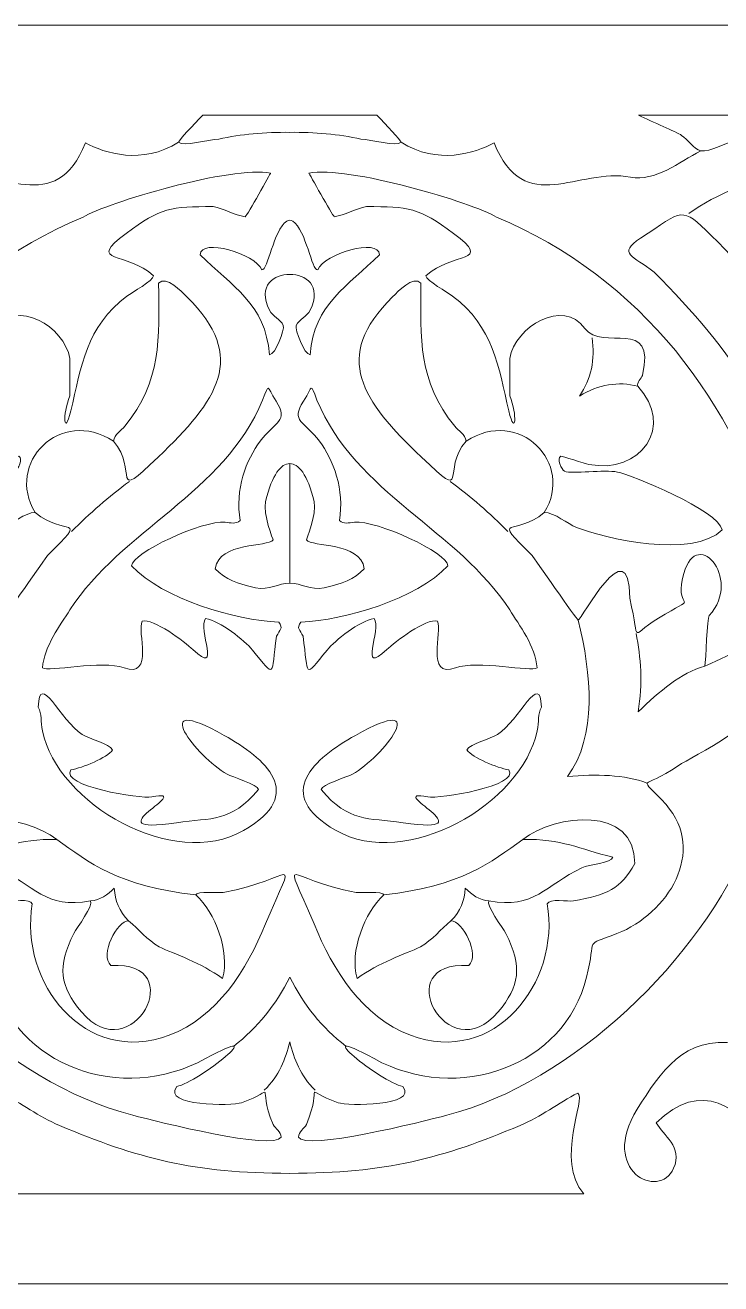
# Model space of a CAD drawing. Header units: centimetres. Extents: x 1.9 to 20.1, y -9.5 to -4.
# Drawn here: x 9.8 to 12.86, y -9.5 to -3.96 of the extents above; entities that cross this region are included whole.
import ezdxf

# ---------------------------------------------------------------- set-up
doc = ezdxf.new("R2010")
doc.units = ezdxf.units.CM
doc.header["$MEASUREMENT"] = 0
doc.layers.add('layer 1', color=7, linetype='Continuous')

msp = doc.modelspace()

# ---------------------------------------------------------------- linework, layer by layer
at = {"layer": 'layer 1', "color": 250, "lineweight": 9}
msp.add_open_spline([(20.06732, -3.95678), (20.06732, -3.95678), (20.06732, -9.5), (20.06732, -9.5), (20.06732, -9.5), (20.06732, -9.5), (1.85394, -9.5), (1.85394, -9.5), (1.85394, -9.5), (1.85394, -9.5), (1.85394, -3.95678), (1.85394, -3.95678), (1.85394, -3.95678), (1.85394, -3.95678), (20.06732, -3.95678), (20.06732, -3.95678)], degree=3, knots=[0, 0, 0, 0, 0.2, 0.2, 0.2, 0.2, 0.4, 0.4, 0.4, 0.4, 0.6, 0.6, 0.6, 0.6, 1, 1, 1, 1], dxfattribs=at)
at = {"layer": 'layer 1', "color": 7, "lineweight": 9}
for points, knots in [([(10.57746, -4.35274), (10.57746, -4.35274), (11.34387, -4.35274), (11.34387, -4.35274), (11.34387, -4.35274), (11.38542, -4.39567), (11.44799, -4.46212), (11.45058, -4.47271), (11.45058, -4.47271), (11.43236, -4.49349), (11.31788, -4.45958), (11.27374, -4.45845), (11.27374, -4.45845), (11.17585, -4.43655), (11.06925, -4.42792), (10.96064, -4.42875), (10.96064, -4.42875), (10.85201, -4.42792), (10.74546, -4.43655), (10.64751, -4.45845), (10.64751, -4.45845), (10.60341, -4.45958), (10.4889, -4.49349), (10.47076, -4.47271), (10.47076, -4.47271), (10.47327, -4.46212), (10.53583, -4.39567), (10.57746, -4.35274)], [0, 0, 0, 0, 0.125, 0.125, 0.125, 0.125, 0.25, 0.25, 0.25, 0.25, 0.375, 0.375, 0.375, 0.375, 0.5, 0.5, 0.5, 0.5, 0.625, 0.625, 0.625, 0.625, 0.75, 0.75, 0.75, 0.75, 1, 1, 1, 1]), ([(12.49574, -4.35274), (12.49574, -4.35274), (13.78126, -4.35274), (13.78126, -4.35274), (13.78126, -4.35274), (13.76441, -4.40409), (13.72782, -4.60667), (13.71472, -4.59741), (13.71472, -4.59741), (13.48778, -4.39159), (13.23353, -4.37986), (12.94631, -4.46024), (12.94631, -4.46024), (12.88878, -4.46521), (12.80907, -4.51956), (12.76961, -4.51009), (12.76961, -4.51009), (12.73864, -4.50271), (12.7117, -4.45932), (12.68589, -4.44239), (12.68589, -4.44239), (12.65968, -4.42528), (12.55865, -4.38365), (12.49574, -4.35274)], [0, 0, 0, 0, 0.1428571, 0.1428571, 0.1428571, 0.1428571, 0.2857143, 0.2857143, 0.2857143, 0.2857143, 0.4285714, 0.4285714, 0.4285714, 0.4285714, 0.5714286, 0.5714286, 0.5714286, 0.5714286, 0.7142857, 0.7142857, 0.7142857, 0.7142857, 1, 1, 1, 1]), ([(9.15165, -4.51009), (9.24818, -4.56054), (9.35123, -4.64713), (9.46052, -4.62594), (9.46052, -4.62594), (9.69034, -4.58135), (9.92745, -4.80845), (10.06145, -4.47447), (10.06145, -4.47447), (10.14491, -4.52152), (10.30991, -4.57271), (10.47076, -4.47271)], [0, 0, 0, 0, 0.25, 0.25, 0.25, 0.25, 0.5, 0.5, 0.5, 0.5, 1, 1, 1, 1]), ([(12.76961, -4.51009), (12.67311, -4.56054), (12.57003, -4.64713), (12.46073, -4.62594), (12.46073, -4.62594), (12.23096, -4.58135), (11.99381, -4.80845), (11.85982, -4.47447), (11.85982, -4.47447), (11.77635, -4.52152), (11.61136, -4.57271), (11.45058, -4.47271)], [0, 0, 0, 0, 0.25, 0.25, 0.25, 0.25, 0.5, 0.5, 0.5, 0.5, 1, 1, 1, 1]), ([(8.77496, -6.6911), (8.82873, -6.6697), (9.11562, -6.79679), (9.13305, -6.77999), (9.13305, -6.77999), (9.12872, -6.753), (9.12538, -6.56152), (9.11444, -6.55727), (9.11444, -6.55727), (8.7775, -6.4254), (9.18011, -6.14562), (9.23167, -6.39336), (9.23167, -6.39336), (9.26246, -6.54129), (9.15482, -6.46361), (9.30793, -6.55017), (9.30793, -6.55017), (9.4788, -6.64671), (9.41113, -6.69514), (9.46424, -6.48067), (9.46424, -6.48067), (9.46424, -6.16314), (9.67819, -6.58112), (9.69121, -6.57687), (9.69121, -6.57687), (9.69672, -6.57508), (9.88669, -6.30159), (9.89399, -6.29183), (9.89399, -6.29183), (10.081, -6.10645), (9.97016, -6.21428), (9.84005, -6.10293), (9.84005, -6.10293), (9.79475, -6.1029), (9.73719, -6.15379), (9.69864, -6.16884), (9.69864, -6.16884), (9.57557, -6.21711), (9.18732, -6.30843), (9.05679, -6.17957), (9.05679, -6.17957), (9.07173, -6.09406), (9.45639, -5.9372), (9.51817, -5.92477), (9.51817, -5.92477), (9.57432, -5.9135), (9.71845, -5.93428), (9.75074, -5.92123), (9.75074, -5.92123), (9.76513, -5.91543), (9.78658, -5.86336), (9.76747, -5.85527), (9.76747, -5.85527), (9.7653, -5.85435), (9.65888, -5.88798), (9.6447, -5.89093), (9.6447, -5.89093), (9.41822, -5.93799), (9.26208, -5.72049), (9.4289, -5.54707), (9.4289, -5.54707), (9.43424, -5.53059), (9.41188, -5.51286), (9.40842, -5.49897), (9.40842, -5.49897), (9.34364, -5.23679), (9.58713, -5.39686), (9.66142, -5.29227), (9.66142, -5.29227), (9.75729, -5.15736), (9.96766, -5.28576), (9.99261, -5.42414), (9.99261, -5.42414), (9.99261, -5.42414), (9.99261, -5.58984), (9.99261, -5.58984), (9.99261, -5.58984), (9.95682, -5.67422), (9.96837, -5.77338), (9.99633, -5.65574), (9.99633, -5.65574), (10.04279, -5.46026), (10.06357, -5.28593), (10.24383, -5.14973), (10.24383, -5.14973), (10.26448, -5.13412), (10.36101, -5.08106), (10.36101, -5.06067), (10.36101, -5.06067), (10.2447, -4.95211), (10.05898, -5.00881), (10.24003, -4.87356), (10.24003, -4.87356), (10.39221, -4.75993), (10.43809, -4.75601), (10.62332, -4.75601), (10.62332, -4.75601), (10.67021, -4.76465), (10.71825, -4.79426), (10.76473, -4.80052), (10.76473, -4.80052), (10.77315, -4.79339), (10.87661, -4.60847), (10.87632, -4.60809), (10.87632, -4.60809), (10.70791, -4.57438), (10.15326, -4.73824), (10.05031, -4.80232), (10.05031, -4.80232), (9.41755, -5.06613), (8.99206, -5.62295), (8.82611, -6.25261), (8.82611, -6.25261), (8.82031, -6.37417), (8.77405, -6.49849), (8.774, -6.62318), (8.774, -6.62318), (8.77412, -6.646), (8.77446, -6.66861), (8.77496, -6.6911)], [0, 0, 0, 0, 0.0322581, 0.0322581, 0.0322581, 0.0322581, 0.0645161, 0.0645161, 0.0645161, 0.0645161, 0.0967742, 0.0967742, 0.0967742, 0.0967742, 0.1290323, 0.1290323, 0.1290323, 0.1290323, 0.1612903, 0.1612903, 0.1612903, 0.1612903, 0.1935484, 0.1935484, 0.1935484, 0.1935484, 0.2258065, 0.2258065, 0.2258065, 0.2258065, 0.2580645, 0.2580645, 0.2580645, 0.2580645, 0.2903226, 0.2903226, 0.2903226, 0.2903226, 0.3225806, 0.3225806, 0.3225806, 0.3225806, 0.3548387, 0.3548387, 0.3548387, 0.3548387, 0.3870968, 0.3870968, 0.3870968, 0.3870968, 0.4193548, 0.4193548, 0.4193548, 0.4193548, 0.4516129, 0.4516129, 0.4516129, 0.4516129, 0.483871, 0.483871, 0.483871, 0.483871, 0.516129, 0.516129, 0.516129, 0.516129, 0.5483871, 0.5483871, 0.5483871, 0.5483871, 0.5806452, 0.5806452, 0.5806452, 0.5806452, 0.6129032, 0.6129032, 0.6129032, 0.6129032, 0.6451613, 0.6451613, 0.6451613, 0.6451613, 0.6774194, 0.6774194, 0.6774194, 0.6774194, 0.7096774, 0.7096774, 0.7096774, 0.7096774, 0.7419355, 0.7419355, 0.7419355, 0.7419355, 0.7741935, 0.7741935, 0.7741935, 0.7741935, 0.8064516, 0.8064516, 0.8064516, 0.8064516, 0.8387097, 0.8387097, 0.8387097, 0.8387097, 0.8709677, 0.8709677, 0.8709677, 0.8709677, 0.9032258, 0.9032258, 0.9032258, 0.9032258, 0.9354839, 0.9354839, 0.9354839, 0.9354839, 1, 1, 1, 1]), ([(13.14697, -6.65158), (13.08514, -6.62811), (12.84394, -6.75692), (12.78821, -6.77999), (12.78821, -6.77999), (12.79259, -6.753), (12.79764, -6.56724), (12.80685, -6.55727), (12.80685, -6.55727), (12.95899, -6.39178), (12.74115, -6.14562), (12.68959, -6.39336), (12.68959, -6.39336), (12.65881, -6.54129), (12.76643, -6.46361), (12.61333, -6.55017), (12.61333, -6.55017), (12.44246, -6.64671), (12.51013, -6.69514), (12.45702, -6.48067), (12.45702, -6.48067), (12.45702, -6.16314), (12.24305, -6.58112), (12.23005, -6.57687), (12.23005, -6.57687), (12.22454, -6.57508), (12.03457, -6.30159), (12.02726, -6.29183), (12.02726, -6.29183), (11.84026, -6.10645), (11.95114, -6.21428), (12.08121, -6.10293), (12.08121, -6.10293), (12.12651, -6.1029), (12.18407, -6.15379), (12.22262, -6.16884), (12.22262, -6.16884), (12.34569, -6.21711), (12.73393, -6.30843), (12.86447, -6.17957), (12.86447, -6.17957), (12.84957, -6.09406), (12.46491, -5.9372), (12.40308, -5.92477), (12.40308, -5.92477), (12.34694, -5.9135), (12.20281, -5.93428), (12.17052, -5.92123), (12.17052, -5.92123), (12.15613, -5.91543), (12.13468, -5.86336), (12.15379, -5.85527), (12.15379, -5.85527), (12.15596, -5.85435), (12.26238, -5.88798), (12.27656, -5.89093), (12.27656, -5.89093), (12.50304, -5.93799), (12.65922, -5.72049), (12.49236, -5.54707), (12.49236, -5.54707), (12.48702, -5.53059), (12.50942, -5.51286), (12.51284, -5.49897), (12.51284, -5.49897), (12.57762, -5.23679), (12.33417, -5.39686), (12.25984, -5.29227), (12.25984, -5.29227), (12.16397, -5.15736), (11.95364, -5.28576), (11.9287, -5.42414), (11.9287, -5.42414), (11.9287, -5.42414), (11.9287, -5.58984), (11.9287, -5.58984), (11.9287, -5.58984), (11.96444, -5.67422), (11.95289, -5.77338), (11.92493, -5.65574), (11.92493, -5.65574), (11.87847, -5.46026), (11.85769, -5.28593), (11.67748, -5.14973), (11.67748, -5.14973), (11.65683, -5.13412), (11.56025, -5.08106), (11.56025, -5.06067), (11.56025, -5.06067), (11.6766, -4.95211), (11.86228, -5.00881), (11.68123, -4.87356), (11.68123, -4.87356), (11.5291, -4.75993), (11.48317, -4.75601), (11.29794, -4.75601), (11.29794, -4.75601), (11.2511, -4.76465), (11.20301, -4.79426), (11.15657, -4.80052), (11.15657, -4.80052), (11.1481, -4.79339), (11.04465, -4.60847), (11.04494, -4.60809), (11.04494, -4.60809), (11.21335, -4.57438), (11.768, -4.73824), (11.87095, -4.80232), (11.87095, -4.80232), (12.50371, -5.06613), (12.9292, -5.62295), (13.0952, -6.25261), (13.0952, -6.25261), (13.13086, -6.41356), (13.14729, -6.50162), (13.14697, -6.65158)], [0, 0, 0, 0, 0.0333333, 0.0333333, 0.0333333, 0.0333333, 0.0666667, 0.0666667, 0.0666667, 0.0666667, 0.1, 0.1, 0.1, 0.1, 0.1333333, 0.1333333, 0.1333333, 0.1333333, 0.1666667, 0.1666667, 0.1666667, 0.1666667, 0.2, 0.2, 0.2, 0.2, 0.2333333, 0.2333333, 0.2333333, 0.2333333, 0.2666667, 0.2666667, 0.2666667, 0.2666667, 0.3, 0.3, 0.3, 0.3, 0.3333333, 0.3333333, 0.3333333, 0.3333333, 0.3666667, 0.3666667, 0.3666667, 0.3666667, 0.4, 0.4, 0.4, 0.4, 0.4333333, 0.4333333, 0.4333333, 0.4333333, 0.4666667, 0.4666667, 0.4666667, 0.4666667, 0.5, 0.5, 0.5, 0.5, 0.5333333, 0.5333333, 0.5333333, 0.5333333, 0.5666667, 0.5666667, 0.5666667, 0.5666667, 0.6, 0.6, 0.6, 0.6, 0.6333333, 0.6333333, 0.6333333, 0.6333333, 0.6666667, 0.6666667, 0.6666667, 0.6666667, 0.7, 0.7, 0.7, 0.7, 0.7333333, 0.7333333, 0.7333333, 0.7333333, 0.7666667, 0.7666667, 0.7666667, 0.7666667, 0.8, 0.8, 0.8, 0.8, 0.8333333, 0.8333333, 0.8333333, 0.8333333, 0.8666667, 0.8666667, 0.8666667, 0.8666667, 0.9, 0.9, 0.9, 0.9, 0.9333333, 0.9333333, 0.9333333, 0.9333333, 1, 1, 1, 1]), ([(13.50076, -5.77335), (13.43731, -5.87092), (13.36347, -5.96979), (13.32776, -6.07978), (13.32776, -6.07978), (13.32101, -6.10056), (13.28772, -6.23309), (13.25518, -6.20986), (13.25518, -6.20986), (13.15188, -5.73079), (12.9061, -5.38717), (12.56494, -5.04465), (12.56494, -5.04465), (12.47167, -4.97202), (12.39991, -4.96421), (12.50542, -4.89497), (12.50542, -4.89497), (12.69594, -4.76986), (12.68191, -4.75168), (12.81607, -4.8825), (12.81607, -4.8825), (12.98135, -5.04364), (13.07722, -5.19187), (13.2868, -5.29941), (13.2868, -5.29941), (13.28467, -5.34225), (12.96426, -5.32306), (12.9519, -5.39386), (12.9519, -5.39386), (13.11677, -5.52755), (13.26728, -5.73576), (13.49329, -5.75553), (13.49329, -5.75553), (13.49996, -5.7635), (13.50076, -5.76313), (13.50076, -5.77335)], [0, 0, 0, 0, 0.1, 0.1, 0.1, 0.1, 0.2, 0.2, 0.2, 0.2, 0.3, 0.3, 0.3, 0.3, 0.4, 0.4, 0.4, 0.4, 0.5, 0.5, 0.5, 0.5, 0.6, 0.6, 0.6, 0.6, 0.7, 0.7, 0.7, 0.7, 0.8, 0.8, 0.8, 0.8, 1, 1, 1, 1]), ([(10.94703, -4.82013), (10.88818, -4.85918), (10.86498, -5.03926), (10.83723, -5.03392), (10.83723, -5.03392), (10.80837, -4.96376), (10.57016, -4.89234), (10.56566, -4.96801), (10.56566, -4.96801), (10.70467, -5.10554), (10.85476, -5.18419), (10.87078, -5.40807), (10.87078, -5.40807), (10.89777, -5.40807), (10.93894, -5.29623), (10.93214, -5.2798), (10.93214, -5.2798), (10.92042, -5.25143), (10.88395, -5.23946), (10.87078, -5.21209), (10.87078, -5.21209), (10.8183, -5.10351), (10.89118, -5.05178), (10.96064, -5.05537), (10.96064, -5.05537), (11.03008, -5.05178), (11.10296, -5.10351), (11.05053, -5.21209), (11.05053, -5.21209), (11.03731, -5.23946), (11.00089, -5.25143), (10.98913, -5.2798), (10.98913, -5.2798), (10.98232, -5.29623), (11.02349, -5.40807), (11.05053, -5.40807), (11.05053, -5.40807), (11.06655, -5.18419), (11.21664, -5.10554), (11.35564, -4.96801), (11.35564, -4.96801), (11.3511, -4.89234), (11.11294, -4.96376), (11.08402, -5.03392), (11.08402, -5.03392), (11.05633, -5.03926), (11.03318, -4.85918), (10.97423, -4.82013), (10.97423, -4.82013), (10.96492, -4.81467), (10.9553, -4.81487), (10.94703, -4.82013)], [0, 0, 0, 0, 0.0714286, 0.0714286, 0.0714286, 0.0714286, 0.1428571, 0.1428571, 0.1428571, 0.1428571, 0.2142857, 0.2142857, 0.2142857, 0.2142857, 0.2857143, 0.2857143, 0.2857143, 0.2857143, 0.3571429, 0.3571429, 0.3571429, 0.3571429, 0.4285714, 0.4285714, 0.4285714, 0.4285714, 0.5, 0.5, 0.5, 0.5, 0.5714286, 0.5714286, 0.5714286, 0.5714286, 0.6428571, 0.6428571, 0.6428571, 0.6428571, 0.7142857, 0.7142857, 0.7142857, 0.7142857, 0.7857143, 0.7857143, 0.7857143, 0.7857143, 0.8571429, 0.8571429, 0.8571429, 0.8571429, 1, 1, 1, 1]), ([(10.18421, -5.78937), (10.29652, -5.91384), (10.16489, -6.06627), (10.38145, -5.85886), (10.38145, -5.85886), (10.64117, -5.61007), (10.77892, -5.41967), (10.50797, -5.15331), (10.50797, -5.15331), (10.4831, -5.12887), (10.4182, -5.05933), (10.38328, -5.09275), (10.38328, -5.09275), (10.3857, -5.33665), (10.39667, -5.52321), (10.23448, -5.72344), (10.23448, -5.72344), (10.21833, -5.74335), (10.18792, -5.7584), (10.18421, -5.78937)], [0, 0, 0, 0, 0.1666667, 0.1666667, 0.1666667, 0.1666667, 0.3333333, 0.3333333, 0.3333333, 0.3333333, 0.5, 0.5, 0.5, 0.5, 0.6666667, 0.6666667, 0.6666667, 0.6666667, 1, 1, 1, 1]), ([(11.73705, -5.78937), (11.62474, -5.91384), (11.75637, -6.06627), (11.53981, -5.85886), (11.53981, -5.85886), (11.28009, -5.61007), (11.14234, -5.41967), (11.41334, -5.15331), (11.41334, -5.15331), (11.43819, -5.12887), (11.50311, -5.05933), (11.53798, -5.09275), (11.53798, -5.09275), (11.53556, -5.33665), (11.52459, -5.52321), (11.68682, -5.72344), (11.68682, -5.72344), (11.70293, -5.74335), (11.73337, -5.7584), (11.73705, -5.78937)], [0, 0, 0, 0, 0.1666667, 0.1666667, 0.1666667, 0.1666667, 0.3333333, 0.3333333, 0.3333333, 0.3333333, 0.5, 0.5, 0.5, 0.5, 0.6666667, 0.6666667, 0.6666667, 0.6666667, 1, 1, 1, 1]), ([(12.49236, -5.54707), (12.40675, -5.52451), (12.32116, -5.53889), (12.23556, -5.59013), (12.23556, -5.59013), (12.28719, -5.51504), (12.30585, -5.42943), (12.29145, -5.33327)], [0, 0, 0, 0, 0.3333333, 0.3333333, 0.3333333, 0.3333333, 1, 1, 1, 1]), ([(9.87168, -6.78712), (9.89507, -6.80674), (10.13594, -6.75225), (10.23076, -6.78712), (10.23076, -6.78712), (10.3656, -6.83668), (10.28638, -6.62343), (10.31078, -6.58221), (10.31078, -6.58221), (10.35946, -6.56657), (10.49879, -6.67324), (10.53401, -6.70695), (10.53401, -6.70695), (10.66123, -6.82876), (10.5544, -6.615), (10.58982, -6.56974), (10.58982, -6.56974), (10.65268, -6.5803), (10.76177, -6.66593), (10.79636, -6.70869), (10.79636, -6.70869), (10.90081, -6.83777), (10.8775, -6.82371), (10.90244, -6.64812), (10.90244, -6.64812), (10.91454, -6.61879), (10.9344, -6.61463), (10.91166, -6.58576), (10.91166, -6.58576), (10.71893, -6.57788), (10.40189, -6.48447), (10.26422, -6.33814), (10.26422, -6.33814), (10.26422, -6.27994), (10.57876, -6.1369), (10.67538, -6.1457), (10.67538, -6.1457), (10.7024, -6.14816), (10.72176, -6.15546), (10.74237, -6.13857), (10.74237, -6.13857), (10.71801, -6.00332), (10.7694, -5.86954), (10.82981, -5.78937), (10.82981, -5.78937), (10.89505, -5.70275), (10.95912, -5.70147), (10.90052, -5.61298), (10.90052, -5.61298), (10.85501, -5.54423), (10.87344, -5.52872), (10.84099, -5.60765), (10.84099, -5.60765), (10.67171, -6.01913), (10.21833, -6.18099), (9.99261, -6.53236), (9.99261, -6.53236), (9.95043, -6.59803), (9.87898, -6.69277), (9.87168, -6.78712)], [0, 0, 0, 0, 0.0625, 0.0625, 0.0625, 0.0625, 0.125, 0.125, 0.125, 0.125, 0.1875, 0.1875, 0.1875, 0.1875, 0.25, 0.25, 0.25, 0.25, 0.3125, 0.3125, 0.3125, 0.3125, 0.375, 0.375, 0.375, 0.375, 0.4375, 0.4375, 0.4375, 0.4375, 0.5, 0.5, 0.5, 0.5, 0.5625, 0.5625, 0.5625, 0.5625, 0.625, 0.625, 0.625, 0.625, 0.6875, 0.6875, 0.6875, 0.6875, 0.75, 0.75, 0.75, 0.75, 0.8125, 0.8125, 0.8125, 0.8125, 0.875, 0.875, 0.875, 0.875, 1, 1, 1, 1]), ([(12.04958, -6.78712), (12.02619, -6.80674), (11.78535, -6.75225), (11.69049, -6.78712), (11.69049, -6.78712), (11.55571, -6.83668), (11.63488, -6.62343), (11.61048, -6.58221), (11.61048, -6.58221), (11.56184, -6.56657), (11.42247, -6.67324), (11.38726, -6.70695), (11.38726, -6.70695), (11.26011, -6.82876), (11.3669, -6.615), (11.33144, -6.56974), (11.33144, -6.56974), (11.26857, -6.5803), (11.15957, -6.66593), (11.1249, -6.70869), (11.1249, -6.70869), (11.02045, -6.83777), (11.04381, -6.82371), (11.01887, -6.64812), (11.01887, -6.64812), (11.00672, -6.61879), (10.98695, -6.61463), (11.0096, -6.58576), (11.0096, -6.58576), (11.20234, -6.57788), (11.51942, -6.48447), (11.65709, -6.33814), (11.65709, -6.33814), (11.65709, -6.27994), (11.3425, -6.1369), (11.24593, -6.1457), (11.24593, -6.1457), (11.21886, -6.14816), (11.19949, -6.15546), (11.17888, -6.13857), (11.17888, -6.13857), (11.20325, -6.00332), (11.15186, -5.86954), (11.09145, -5.78937), (11.09145, -5.78937), (11.0262, -5.70275), (10.96212, -5.70147), (11.02074, -5.61298), (11.02074, -5.61298), (11.06625, -5.54423), (11.04782, -5.52872), (11.08031, -5.60765), (11.08031, -5.60765), (11.24955, -6.01913), (11.70293, -6.18099), (11.9287, -6.53236), (11.9287, -6.53236), (11.97082, -6.59803), (12.04236, -6.69277), (12.04958, -6.78712)], [0, 0, 0, 0, 0.0625, 0.0625, 0.0625, 0.0625, 0.125, 0.125, 0.125, 0.125, 0.1875, 0.1875, 0.1875, 0.1875, 0.25, 0.25, 0.25, 0.25, 0.3125, 0.3125, 0.3125, 0.3125, 0.375, 0.375, 0.375, 0.375, 0.4375, 0.4375, 0.4375, 0.4375, 0.5, 0.5, 0.5, 0.5, 0.5625, 0.5625, 0.5625, 0.5625, 0.625, 0.625, 0.625, 0.625, 0.6875, 0.6875, 0.6875, 0.6875, 0.75, 0.75, 0.75, 0.75, 0.8125, 0.8125, 0.8125, 0.8125, 0.875, 0.875, 0.875, 0.875, 1, 1, 1, 1]), ([(10.96064, -6.4143), (10.96064, -6.4143), (10.96064, -5.88756), (10.96064, -5.88756), (10.96064, -5.88756), (10.92283, -5.88789), (10.88267, -5.93328), (10.85401, -6.05484), (10.85401, -6.05484), (10.84066, -6.11157), (10.88825, -6.22313), (10.8875, -6.22412), (10.8875, -6.22412), (10.8636, -6.25591), (10.6503, -6.23038), (10.63262, -6.35061), (10.63262, -6.35061), (10.67963, -6.39804), (10.72852, -6.41689), (10.80936, -6.43433), (10.80936, -6.43433), (10.87073, -6.4476), (10.90906, -6.41389), (10.96064, -6.4143)], [0, 0, 0, 0, 0.1428571, 0.1428571, 0.1428571, 0.1428571, 0.2857143, 0.2857143, 0.2857143, 0.2857143, 0.4285714, 0.4285714, 0.4285714, 0.4285714, 0.5714286, 0.5714286, 0.5714286, 0.5714286, 0.7142857, 0.7142857, 0.7142857, 0.7142857, 1, 1, 1, 1]), ([(10.96064, -5.88756), (10.96064, -5.88756), (10.96064, -6.4143), (10.96064, -6.4143), (10.96064, -6.4143), (11.01219, -6.41389), (11.05053, -6.4476), (11.1119, -6.43433), (11.1119, -6.43433), (11.19274, -6.41689), (11.24167, -6.39804), (11.28869, -6.35061), (11.28869, -6.35061), (11.27096, -6.23038), (11.05766, -6.25591), (11.0338, -6.22412), (11.0338, -6.22412), (11.03305, -6.22313), (11.08065, -6.11157), (11.06725, -6.05484), (11.06725, -6.05484), (11.0386, -5.93328), (10.99846, -5.88789), (10.96064, -5.88756)], [0, 0, 0, 0, 0.1428571, 0.1428571, 0.1428571, 0.1428571, 0.2857143, 0.2857143, 0.2857143, 0.2857143, 0.4285714, 0.4285714, 0.4285714, 0.4285714, 0.5714286, 0.5714286, 0.5714286, 0.5714286, 0.7142857, 0.7142857, 0.7142857, 0.7142857, 1, 1, 1, 1]), ([(12.23005, -6.57687), (12.2892, -6.81274), (12.31457, -7.08873), (12.18315, -7.2659), (12.18315, -7.2659), (12.30906, -7.25502), (12.43395, -7.25664), (12.53407, -7.29514)], [0, 0, 0, 0, 0.3333333, 0.3333333, 0.3333333, 0.3333333, 1, 1, 1, 1]), ([(12.78821, -6.77999), (12.68142, -6.80969), (12.58956, -6.88937), (12.4937, -6.98139), (12.4937, -6.98139), (12.51514, -6.85446), (12.50683, -6.74182), (12.48493, -6.63565)], [0, 0, 0, 0, 0.3333333, 0.3333333, 0.3333333, 0.3333333, 1, 1, 1, 1]), ([(8.77743, -6.76705), (8.77743, -6.76705), (8.77743, -6.76705), (8.77743, -6.76705), (8.77743, -6.76705), (8.7889, -7.03571), (8.83058, -7.286), (8.93586, -7.54436), (8.93586, -7.54436), (9.14998, -8.06956), (9.71428, -8.61441), (10.26982, -8.75766), (10.26982, -8.75766), (10.37969, -8.78603), (10.89063, -8.91498), (10.92283, -8.8539), (10.92283, -8.8539), (10.92012, -8.82967), (10.89847, -8.81582), (10.8875, -8.79862), (10.8875, -8.79862), (10.80869, -8.61011), (10.91775, -8.64374), (10.74796, -8.70243), (10.74796, -8.70243), (10.70641, -8.71683), (10.39508, -8.71836), (10.46329, -8.63118), (10.46329, -8.63118), (10.55644, -8.61295), (10.89869, -8.33937), (10.58982, -8.50824), (10.58982, -8.50824), (10.21933, -8.71072), (9.75157, -8.54219), (9.654, -8.15011), (9.654, -8.15011), (9.60757, -7.96355), (9.67173, -8.01733), (9.52005, -7.95768), (9.52005, -7.95768), (9.29624, -7.86966), (9.12304, -7.5967), (9.30426, -7.38934), (9.30426, -7.38934), (9.42686, -7.24905), (9.4163, -7.33352), (9.25028, -7.2183), (9.25028, -7.2183), (9.18519, -7.17312), (8.84429, -6.92279), (8.77743, -6.76705)], [0, 0, 0, 0, 0.0714286, 0.0714286, 0.0714286, 0.0714286, 0.1428571, 0.1428571, 0.1428571, 0.1428571, 0.2142857, 0.2142857, 0.2142857, 0.2142857, 0.2857143, 0.2857143, 0.2857143, 0.2857143, 0.3571429, 0.3571429, 0.3571429, 0.3571429, 0.4285714, 0.4285714, 0.4285714, 0.4285714, 0.5, 0.5, 0.5, 0.5, 0.5714286, 0.5714286, 0.5714286, 0.5714286, 0.6428571, 0.6428571, 0.6428571, 0.6428571, 0.7142857, 0.7142857, 0.7142857, 0.7142857, 0.7857143, 0.7857143, 0.7857143, 0.7857143, 0.8571429, 0.8571429, 0.8571429, 0.8571429, 1, 1, 1, 1]), ([(9.85307, -6.95991), (9.86943, -6.99112), (9.86304, -7.02348), (9.87168, -7.06508), (9.87168, -7.06508), (9.93842, -7.38675), (10.44836, -7.68051), (10.75727, -7.50334), (10.75727, -7.50334), (11.03839, -7.34215), (10.85201, -7.18623), (10.67171, -7.08464), (10.67171, -7.08464), (10.32325, -6.88841), (10.55177, -7.18109), (10.68472, -7.25572), (10.68472, -7.25572), (10.70416, -7.26665), (10.82238, -7.30169), (10.82238, -7.32338), (10.82238, -7.32338), (10.69841, -7.46985), (10.6201, -7.44566), (10.46145, -7.46951), (10.46145, -7.46951), (10.07321, -7.52788), (10.5579, -7.31646), (10.35354, -7.35546), (10.35354, -7.35546), (10.30319, -7.3651), (9.94634, -7.30808), (9.99633, -7.23611), (9.99633, -7.23611), (10.04705, -7.22832), (10.15797, -7.18263), (10.18054, -7.1488), (10.18054, -7.1488), (10.16561, -7.11998), (10.07767, -7.10082), (10.04655, -7.0811), (10.04655, -7.0811), (9.94951, -7.01952), (9.85861, -6.79592), (9.85307, -6.95991)], [0, 0, 0, 0, 0.0833333, 0.0833333, 0.0833333, 0.0833333, 0.1666667, 0.1666667, 0.1666667, 0.1666667, 0.25, 0.25, 0.25, 0.25, 0.3333333, 0.3333333, 0.3333333, 0.3333333, 0.4166667, 0.4166667, 0.4166667, 0.4166667, 0.5, 0.5, 0.5, 0.5, 0.5833333, 0.5833333, 0.5833333, 0.5833333, 0.6666667, 0.6666667, 0.6666667, 0.6666667, 0.75, 0.75, 0.75, 0.75, 0.8333333, 0.8333333, 0.8333333, 0.8333333, 1, 1, 1, 1]), ([(12.06823, -6.95991), (12.05188, -6.99112), (12.05821, -7.02348), (12.04958, -7.06508), (12.04958, -7.06508), (11.98284, -7.38675), (11.47295, -7.68051), (11.16408, -7.50334), (11.16408, -7.50334), (10.88287, -7.34215), (11.06925, -7.18623), (11.2496, -7.08464), (11.2496, -7.08464), (11.59804, -6.88841), (11.36949, -7.18109), (11.23653, -7.25572), (11.23653, -7.25572), (11.2171, -7.26665), (11.09888, -7.30169), (11.09888, -7.32338), (11.09888, -7.32338), (11.22285, -7.46985), (11.30116, -7.44566), (11.45981, -7.46951), (11.45981, -7.46951), (11.84809, -7.52788), (11.3634, -7.31646), (11.56772, -7.35546), (11.56772, -7.35546), (11.61807, -7.3651), (11.97495, -7.30808), (11.92493, -7.23611), (11.92493, -7.23611), (11.87426, -7.22832), (11.76329, -7.18263), (11.74076, -7.1488), (11.74076, -7.1488), (11.75565, -7.11998), (11.84359, -7.10082), (11.87471, -7.0811), (11.87471, -7.0811), (11.97175, -7.01952), (12.06265, -6.79592), (12.06823, -6.95991)], [0, 0, 0, 0, 0.0833333, 0.0833333, 0.0833333, 0.0833333, 0.1666667, 0.1666667, 0.1666667, 0.1666667, 0.25, 0.25, 0.25, 0.25, 0.3333333, 0.3333333, 0.3333333, 0.3333333, 0.4166667, 0.4166667, 0.4166667, 0.4166667, 0.5, 0.5, 0.5, 0.5, 0.5833333, 0.5833333, 0.5833333, 0.5833333, 0.6666667, 0.6666667, 0.6666667, 0.6666667, 0.75, 0.75, 0.75, 0.75, 0.8333333, 0.8333333, 0.8333333, 0.8333333, 1, 1, 1, 1]), ([(13.14192, -6.80674), (13.14192, -6.80674), (13.14192, -6.80674), (13.14192, -6.80674), (13.14192, -6.80674), (13.12811, -7.06045), (13.08551, -7.29876), (12.9854, -7.54436), (12.9854, -7.54436), (12.77131, -8.06956), (12.20707, -8.61441), (11.65144, -8.75766), (11.65144, -8.75766), (11.54157, -8.78603), (11.03062, -8.91498), (10.99846, -8.8539), (10.99846, -8.8539), (11.00118, -8.82967), (11.02279, -8.81582), (11.0338, -8.79862), (11.0338, -8.79862), (11.11256, -8.61011), (11.00351, -8.64374), (11.1733, -8.70243), (11.1733, -8.70243), (11.21485, -8.71683), (11.52618, -8.71836), (11.45797, -8.63118), (11.45797, -8.63118), (11.36485, -8.61295), (11.02258, -8.33937), (11.33144, -8.50824), (11.33144, -8.50824), (11.70192, -8.71072), (12.16969, -8.54219), (12.26726, -8.15011), (12.26726, -8.15011), (12.31369, -7.96355), (12.24957, -8.01733), (12.40121, -7.95768), (12.40121, -7.95768), (12.62502, -7.86966), (12.79822, -7.5967), (12.617, -7.38934), (12.617, -7.38934), (12.49445, -7.24905), (12.50487, -7.33319), (12.67098, -7.2183), (12.67098, -7.2183), (12.73373, -7.17487), (13.05803, -7.03491), (13.14192, -6.80674)], [0, 0, 0, 0, 0.0714286, 0.0714286, 0.0714286, 0.0714286, 0.1428571, 0.1428571, 0.1428571, 0.1428571, 0.2142857, 0.2142857, 0.2142857, 0.2142857, 0.2857143, 0.2857143, 0.2857143, 0.2857143, 0.3571429, 0.3571429, 0.3571429, 0.3571429, 0.4285714, 0.4285714, 0.4285714, 0.4285714, 0.5, 0.5, 0.5, 0.5, 0.5714286, 0.5714286, 0.5714286, 0.5714286, 0.6428571, 0.6428571, 0.6428571, 0.6428571, 0.7142857, 0.7142857, 0.7142857, 0.7142857, 0.7857143, 0.7857143, 0.7857143, 0.7857143, 0.8571429, 0.8571429, 0.8571429, 0.8571429, 1, 1, 1, 1]), ([(9.44191, -7.64947), (9.50249, -7.76107), (9.56589, -7.78697), (9.7117, -7.81338), (9.7117, -7.81338), (9.73502, -7.81759), (9.81862, -7.80145), (9.82703, -7.82585), (9.82703, -7.82585), (9.76772, -8.17381), (10.06032, -8.54508), (10.42983, -8.4049), (10.42983, -8.4049), (10.64175, -8.32448), (10.77041, -8.11841), (10.85401, -7.91491), (10.85401, -7.91491), (10.99229, -7.57827), (10.98904, -7.71872), (10.66795, -7.77596), (10.66795, -7.77596), (10.65485, -7.7783), (10.54701, -7.77112), (10.54701, -7.78664), (10.54701, -7.78664), (10.63032, -7.86507), (10.69916, -8.03573), (10.66424, -8.15545), (10.66424, -8.15545), (10.56917, -8.08578), (10.45428, -8.04728), (10.3852, -8.01649), (10.3852, -8.01649), (10.33235, -7.98291), (10.29647, -7.94045), (10.2512, -7.90069), (10.2512, -7.90069), (10.2004, -7.9016), (10.12197, -8.05008), (10.17307, -8.09847), (10.17307, -8.09847), (10.5272, -8.07298), (10.26706, -8.56782), (10.04284, -8.30154), (10.04284, -8.30154), (9.9496, -8.19082), (9.935, -8.10222), (10.00933, -7.95768), (10.00933, -7.95768), (10.02335, -7.93043), (10.09849, -7.83356), (10.08376, -7.81338), (10.08376, -7.81338), (9.88381, -7.85059), (9.83542, -7.74546), (9.67444, -7.66728), (9.67444, -7.66728), (9.6442, -7.65256), (9.5432, -7.64751), (9.53866, -7.62094), (9.53866, -7.62094), (9.68788, -7.58469), (9.76129, -7.5396), (9.93491, -7.54255), (9.93491, -7.54255), (9.79091, -7.43059), (9.43928, -7.39205), (9.44191, -7.64947)], [0, 0, 0, 0, 0.0555556, 0.0555556, 0.0555556, 0.0555556, 0.1111111, 0.1111111, 0.1111111, 0.1111111, 0.1666667, 0.1666667, 0.1666667, 0.1666667, 0.2222222, 0.2222222, 0.2222222, 0.2222222, 0.2777778, 0.2777778, 0.2777778, 0.2777778, 0.3333333, 0.3333333, 0.3333333, 0.3333333, 0.3888889, 0.3888889, 0.3888889, 0.3888889, 0.4444444, 0.4444444, 0.4444444, 0.4444444, 0.5, 0.5, 0.5, 0.5, 0.5555556, 0.5555556, 0.5555556, 0.5555556, 0.6111111, 0.6111111, 0.6111111, 0.6111111, 0.6666667, 0.6666667, 0.6666667, 0.6666667, 0.7222222, 0.7222222, 0.7222222, 0.7222222, 0.7777778, 0.7777778, 0.7777778, 0.7777778, 0.8333333, 0.8333333, 0.8333333, 0.8333333, 0.8888889, 0.8888889, 0.8888889, 0.8888889, 1, 1, 1, 1]), ([(12.47938, -7.64947), (12.41881, -7.76107), (12.3554, -7.78697), (12.20961, -7.81338), (12.20961, -7.81338), (12.18625, -7.81759), (12.10264, -7.80145), (12.09423, -7.82585), (12.09423, -7.82585), (12.15353, -8.17381), (11.86094, -8.54508), (11.49142, -8.4049), (11.49142, -8.4049), (11.27951, -8.32448), (11.15085, -8.11841), (11.06725, -7.91491), (11.06725, -7.91491), (10.92897, -7.57827), (10.93222, -7.71872), (11.25331, -7.77596), (11.25331, -7.77596), (11.26641, -7.7783), (11.37425, -7.77112), (11.37425, -7.78664), (11.37425, -7.78664), (11.29094, -7.86507), (11.22211, -8.03573), (11.25702, -8.15545), (11.25702, -8.15545), (11.35209, -8.08578), (11.46703, -8.04728), (11.53609, -8.01649), (11.53609, -8.01649), (11.58891, -7.98291), (11.62479, -7.94045), (11.67005, -7.90069), (11.67005, -7.90069), (11.72086, -7.9016), (11.79929, -8.05008), (11.74819, -8.09847), (11.74819, -8.09847), (11.39406, -8.07298), (11.6542, -8.56782), (11.87842, -8.30154), (11.87842, -8.30154), (11.97166, -8.19082), (11.9863, -8.10222), (11.91193, -7.95768), (11.91193, -7.95768), (11.89791, -7.93043), (11.82282, -7.83356), (11.83749, -7.81338), (11.83749, -7.81338), (12.03745, -7.85059), (12.08583, -7.74546), (12.24682, -7.66728), (12.24682, -7.66728), (12.2771, -7.65256), (12.37806, -7.64751), (12.3826, -7.62094), (12.3826, -7.62094), (12.23338, -7.58469), (12.15996, -7.5396), (11.98638, -7.54255), (11.98638, -7.54255), (12.13035, -7.43059), (12.48197, -7.39205), (12.47938, -7.64947)], [0, 0, 0, 0, 0.0555556, 0.0555556, 0.0555556, 0.0555556, 0.1111111, 0.1111111, 0.1111111, 0.1111111, 0.1666667, 0.1666667, 0.1666667, 0.1666667, 0.2222222, 0.2222222, 0.2222222, 0.2222222, 0.2777778, 0.2777778, 0.2777778, 0.2777778, 0.3333333, 0.3333333, 0.3333333, 0.3333333, 0.3888889, 0.3888889, 0.3888889, 0.3888889, 0.4444444, 0.4444444, 0.4444444, 0.4444444, 0.5, 0.5, 0.5, 0.5, 0.5555556, 0.5555556, 0.5555556, 0.5555556, 0.6111111, 0.6111111, 0.6111111, 0.6111111, 0.6666667, 0.6666667, 0.6666667, 0.6666667, 0.7222222, 0.7222222, 0.7222222, 0.7222222, 0.7777778, 0.7777778, 0.7777778, 0.7777778, 0.8333333, 0.8333333, 0.8333333, 0.8333333, 0.8888889, 0.8888889, 0.8888889, 0.8888889, 1, 1, 1, 1]), ([(10.2512, -7.90069), (10.20778, -7.86014), (10.19168, -7.81092), (10.18801, -7.75769), (10.18801, -7.75769), (10.15827, -7.7858), (10.12681, -7.81075), (10.08376, -7.81338)], [0, 0, 0, 0, 0.3333333, 0.3333333, 0.3333333, 0.3333333, 1, 1, 1, 1]), ([(11.67005, -7.90069), (11.71352, -7.86014), (11.72958, -7.81092), (11.73325, -7.75769), (11.73325, -7.75769), (11.763, -7.7858), (11.79445, -7.81075), (11.83749, -7.81338)], [0, 0, 0, 0, 0.3333333, 0.3333333, 0.3333333, 0.3333333, 1, 1, 1, 1]), ([(13.04492, -8.89486), (12.94798, -8.72215), (12.7691, -8.59443), (12.57424, -8.79154), (12.57424, -8.79154), (12.60458, -8.84539), (12.6915, -8.89716), (12.65054, -8.99107), (12.65054, -8.99107), (12.58806, -9.13411), (12.32032, -9.00279), (12.49052, -8.73097), (12.49052, -8.73097), (12.59298, -8.56739), (12.69819, -8.4049), (12.92587, -8.44228)], [0, 0, 0, 0, 0.2, 0.2, 0.2, 0.2, 0.4, 0.4, 0.4, 0.4, 0.6, 0.6, 0.6, 0.6, 1, 1, 1, 1]), ([(12.25482, -9.10407), (12.25482, -9.10407), (9.66643, -9.10407), (9.66643, -9.10407), (9.66643, -9.10407), (9.79433, -8.95326), (9.65299, -8.68278), (9.69309, -8.65967), (9.69309, -8.65967), (9.77547, -8.70326), (9.85783, -8.7648), (9.9461, -8.80222), (9.9461, -8.80222), (10.28671, -8.94664), (10.53967, -9.01359), (10.96064, -9.0135), (10.96064, -9.0135), (11.38162, -9.01359), (11.63455, -8.94664), (11.97516, -8.80222), (11.97516, -8.80222), (12.06343, -8.7648), (12.14582, -8.70326), (12.22821, -8.65967), (12.22821, -8.65967), (12.26827, -8.68278), (12.12697, -8.95326), (12.25482, -9.10407)], [0, 0, 0, 0, 0.125, 0.125, 0.125, 0.125, 0.25, 0.25, 0.25, 0.25, 0.375, 0.375, 0.375, 0.375, 0.5, 0.5, 0.5, 0.5, 0.625, 0.625, 0.625, 0.625, 0.75, 0.75, 0.75, 0.75, 1, 1, 1, 1])]:
    msp.add_open_spline(points, degree=3, knots=knots, dxfattribs=at)
for points in [[(12.7175, -4.78626), (12.96608, -4.60925), (13.34245, -4.51869), (13.76294, -4.79464)], [(9.84005, -6.10293), (9.70556, -5.88693), (9.95135, -5.63563), (10.18421, -5.78937)], [(12.08121, -6.10293), (12.2157, -5.88693), (11.9699, -5.63563), (11.73705, -5.78937)], [(10.00008, -6.1867), (10.07884, -6.10715), (10.16382, -6.03353), (10.25496, -5.96578)], [(11.92118, -6.1867), (11.84242, -6.10715), (11.75744, -6.03353), (11.66634, -5.96578)], [(10.54701, -7.78664), (10.20357, -7.74981), (10.07558, -7.64413), (9.93491, -7.54255)], [(11.37425, -7.78664), (11.71769, -7.74981), (11.84572, -7.64413), (11.98638, -7.54255)], [(10.7145, -8.45301), (10.81808, -8.37245), (10.90014, -8.2713), (10.96064, -8.14948)], [(11.2068, -8.45301), (11.10322, -8.37245), (11.02112, -8.2713), (10.96064, -8.14948)], [(10.84841, -8.6472), (10.91566, -8.58329), (10.9411, -8.5094), (10.96064, -8.43411)], [(11.07285, -8.6472), (11.00564, -8.58329), (10.98015, -8.5094), (10.96064, -8.43411)]]:
    msp.add_open_spline(points, degree=3, dxfattribs=at)

doc.saveas('drawing.dxf')
